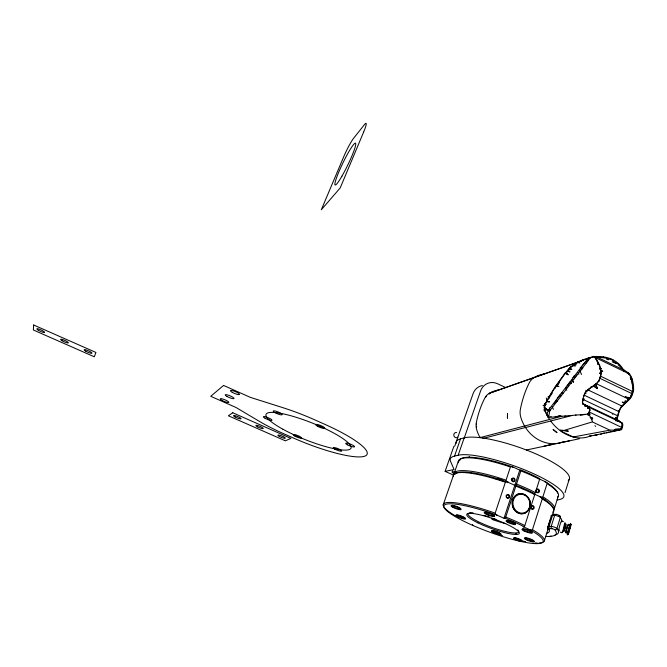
<?xml version="1.0" encoding="UTF-8"?>
<svg xmlns="http://www.w3.org/2000/svg" width="667" height="667" viewBox="0 0 667 667"><rect width="100%" height="100%" fill="white"/><g stroke="black" fill="none" stroke-linecap="round" stroke-linejoin="round"><path stroke-width="1" d="M631.574 379.531L631.574 380.148L630.874 379.098L631.574 379.531L631.891 381.824L631.424 380.89M570.268 524.721L570.669 523.695L570.627 524.621M586.201 405.736L585.951 406.128L588.052 406.411L584.784 405.628L584.5 404.694L583.058 404.452L582.866 403.035M476.371 424.254L476.38 423.762M564.449 373.153L564.099 374.912L557.02 384.984L556.436 385.009L555.344 388.169L554.477 388.427L549.666 396.148L548.816 396.557L549.683 396.923L545.714 403.018L545.489 403.835L546.065 404.227L544.389 405.011M545.489 403.835L544.756 403.71L545.247 405.336L544.13 407.02L545.264 407.229L544.539 407.529M590.053 417.675L592.746 418.226L590.537 417.125L588.377 413.682L587.36 413.99M590.337 409.821L588.377 413.682L590.387 414.274M592.554 421.669L591.02 418.484M568.034 524.554L566.366 528.814M554.477 388.427L554.594 387.344L555.369 387.227M622.378 368.876L618.993 365.483L619.093 364.782L614.374 361.973L613.181 360.972L613.29 360.33A21.677 16.333 -3.5 0 0 610.955 359.196L610.555 359.246M570.477 524.187L570.635 523.72M618.993 365.483L619.093 364.782M600.867 372.978L599.841 373.337L600.692 371.811L601.551 372.62L600.867 372.978L601.059 374.054L598.999 380.724L595.631 384.626L597.407 388.636L593.488 386.218L591.112 387.677M570.052 527.122C572.686 518.834 568.551 531.657 568.026 533.942M575.129 363.098L574.504 364.691L572.986 365.007L572.436 366.3L570.135 367.55L566.016 373.245L564.54 373.653M593.488 386.218L593.613 385.493L595.631 384.626M568.884 524.604C568.976 521.477 564.832 536.168 566.55 532.675M600.692 371.811L600.617 370.21L601.284 369.918M613.181 360.972L613.09 360.472M549.566 419.468L548.241 417.4L548.616 415.341M615.741 417.625L616.05 420.785L617.067 418.084L615.741 417.625L617.175 419.209L616.05 420.785L616.975 417.309M584.167 398.816L582.658 400.584L583.141 398.507M578.139 361.931L576.672 362.681A27.097 23.037 -15 0 0 568.142 369.693L564.999 373.47A202.826 161.814 -17.7 0 0 546.431 401.567A27.864 23.537 -12.9 0 0 544.155 407.745L549.758 410.889A1.151 0.55 11.4 0 1 548.257 410.814L544.239 408.938L544.856 410.664A37.527 28.731 53.7 0 0 547.324 415.816L548.616 417.075L549.758 410.889L590.52 357.504L588.086 358.171A45.214 38.177 -14.9 0 0 578.147 361.939L489.286 393.313A14.265 12.84 68.5 0 0 484.692 398.299L483.333 401.092A97.174 85.418 71.8 0 0 476.38 422.361A14.391 12.981 70.3 0 0 476.722 429.765A31.949 28.673 69.9 0 0 480.098 437.619L561.864 416.258L588.319 414.09A6.003 2.876 -63 0 0 588.686 407.229L583.317 403.944A5.936 2.81 -62.6 0 1 582.833 399.341L584.15 395.156A5.928 2.801 -62.5 0 1 587.735 389.811L596.24 383.683A5.945 2.81 -62 0 0 599.866 378.306L600.542 376.18A5.928 2.801 -61.9 0 0 600.925 373.345A66.308 30.399 -63.4 0 0 594.764 357.312M565.308 523.428C564.449 518.909 563.448 536.31 560.388 532.074M548.949 524.57L549.274 523.161M565.991 530.732L566.383 529.123M589.878 435.893L589.37 436.351A36.552 27.997 53.7 0 1 573.578 437.118L561.13 431.316A36.251 27.764 53.7 0 1 550.667 421.002M567.934 525.171L567.792 525.829M561.664 521.861L561.739 521.094L563.448 521.619M570.527 525.129L570.393 525.721M617.342 421.202L617.2 419.626L617.342 421.202L618.834 420.885L619.143 421.811M570.252 525.371L569.935 526.705M568.026 532.058L567.567 534.717L568.101 533.433M570.427 526.08L569.943 527.505M571.152 524.42L568.342 534.309M598.124 362.873L598.683 363.573L597.699 364.44L597.865 361.998L597.082 361.647L596.531 359.521L595.573 359.188L595.189 357.345M565.483 526.563L565.749 524.937L564.749 527.655M582.483 402.668L582.733 401.676M564.899 525.204L564.615 526.28M568.009 531.657L569.268 527.247M565.591 526.563C567.667 517.284 561.614 537.135 564.607 529.873M568.417 530.532L567.275 534.584L570.427 523.687M569.743 527.455L569.301 529.048M570.052 527.539L568.309 533.191M617.133 416.992L619.109 410.58L618.326 411.231L619.109 410.58M584.784 405.628L584.634 406.186L585.501 405.586M566.441 528.914L565.549 532.641L565.975 531.882M569.943 527.939L569.36 529.965M565.274 527.364L565.149 527.789M566.283 529.123L566.558 528.489M568.426 530.09L569.026 528.039M549.416 522.636L549.942 521.019M564.682 527.872L564.065 530.715L564.465 529.915M564.407 527.03L563.94 528.614M472.636 524.545L472.736 525.404M565.257 527.772L565.074 528.397M565.091 528.006L564.974 528.706M566.625 528.272L567.384 525.996M569.176 529.456L568.576 531.416M622.328 427.605A5.961 2.218 -66.4 0 0 622.169 423.02L618.067 420.335A5.895 2.168 -66.1 0 1 617.917 415.916L619.176 411.739A5.886 2.159 -66 0 1 622.303 406.22L629.39 399.483A5.903 2.176 -65.6 0 0 632.549 393.93L633.2 391.804A5.886 2.168 -65.5 0 0 633.65 389.019A65.833 23.428 -66.6 0 0 629.556 374.07L628.923 373.262A44.239 7.087 29.7 0 0 624.454 370.302L596.04 356.612A44.28 6.995 29.9 0 0 593.913 356.403L588.086 358.171L548.674 409.846A1.126 0.425 -65.1 0 0 548.257 410.814C542.938 421.652 557.253 415.182 561.864 416.258M569.134 530.332L568.234 534.509L567.709 534.726M565.032 492.705L569.134 479.498M554.502 508.204L558.529 495.314M544.372 540.879L548.307 528.272M552.251 515.658L553.768 510.805M557.529 498.841L557.187 499.933A58.271 12.631 19.4 0 0 532.966 473.428A58.271 12.631 19.4 0 0 458.162 455.244L454.519 456.095A57.754 12.423 19.5 0 0 450.6 461.489L454.077 469.535L445.114 471.352L453.877 446.331M602.134 357.562L603.335 357.178L608.512 359.146L610.939 359.238A15.95 7.412 38.5 0 0 613.281 360.372M546.306 533.425A55.428 10.263 19.7 0 0 548.949 529.164A1.734 1.701 9.7 0 1 547.807 527.038L551.217 516.133A8.271 1.617 19 0 1 552.493 515.374A1.751 1.467 83.7 0 1 554.377 514.415L556.995 514.49L559.179 515.408A62.298 12.314 19.6 0 1 560.047 516.717M569.251 527.672L569.743 525.813M559.221 529.998C557.287 536.001 560.238 521.21 561.722 521.069M631.932 382.783L632.291 383.508L632.016 381.257M589.144 358.588L582.608 360.047M524.179 526.563A1.134 0.45 -67.9 0 0 524.821 525.563L534.709 494.622A1.117 0.442 -67.1 0 0 534.801 493.939M534.709 493.605A1.117 0.442 -67.1 0 0 535.376 492.588L539.595 479.373A52.976 11.431 19.4 0 0 520.835 470.869A1.117 0.417 -66.6 0 0 520.935 470.21M574.195 363.915L583.008 360.055M579.198 361.873L580.24 361.422M583.817 396.365L584.525 394.214M570.627 367.075L571.527 366.692M575.554 363.39L576.538 363.031M547.157 415.091L545.431 411.414L544.139 410.222L544.522 408.237L546.423 408.563M531.516 530.132A6.753 5.986 77.8 0 1 529.581 529.556A52.651 9.238 19.9 0 1 516.275 540.378A52.651 9.238 19.9 0 1 444.831 508.704A52.651 9.238 19.9 0 1 497.432 515.333L504.01 518.251L519.76 470.102L520.685 469.935A51.901 11.247 19.4 0 1 539.42 478.439L538.461 478.589M505.127 518.076A1.134 0.434 -67.7 0 0 505.736 517.092L515.849 486.126A1.126 0.425 -67 0 0 515.95 485.443M515.883 485.092A1.126 0.425 -66.9 0 0 516.525 484.084L520.835 470.869M569.501 526.905L570.06 524.929M599.525 364.849L600.4 367.667L599.925 368.909L600.617 370.21M575.879 376.038L576.83 374.804M568.459 531.782L567.909 533.333M631.924 379.114L631.574 380.148L630.682 378.673L631.924 379.114L631.14 377.972M563.482 530.057L563.256 530.699M468.893 457.562L469.268 456.478M452.334 471.777L452.685 470.76M458.162 455.244L464.207 437.869A57.954 13.457 19.2 0 1 531.441 452.018A57.954 13.457 19.2 0 1 568.226 480.624M464.09 438.419L480.59 390.97A14.524 13.073 67.7 0 1 497.607 383.767L505.995 387.694M443.247 504.694L453.535 475.054M454.01 473.753L458.337 461.289M631.382 396.173L631.741 395.147L630.849 395.956L631.382 396.173L630.548 397.549L629.49 397.966L625.254 397.04L629.623 398.716L630.548 397.549M454.519 456.095L460.53 438.861L464.207 437.869M454.727 446.115L473.061 393.688A14.282 12.898 67.8 0 1 482.408 385.543M569.96 525.529L570.335 524.262M624.629 403.568L624.837 403.001L620.635 407.679M621.936 424.004L621.285 429.156L611.914 431.716M583.016 400.942L583.283 400.258M618.959 410.78L619.243 410.088M550.108 520.593L550.617 519.551M562.773 531.983L562.398 532.691M567.642 534L567.592 534.726M567.834 534.109L567.384 534.509M630.849 395.956L632.791 389.903L632.566 386.435M624.345 403.477L629.623 398.716M587.519 406.92L589.52 407.62M485.443 397.515L486.418 396.065M619.668 409.33L620.327 408.221M595.022 356.778L594.08 356.912L594.772 357.195M550.984 395.097L551.367 394.514M558.187 384.551L558.579 383.967M559.038 383.292L559.438 382.7M551.817 393.847L552.226 393.263M628.723 374.32L627.955 372.728L627.088 373.003M601.134 368.859L601.484 368.376L599.925 368.909M589.603 410.93L589.411 407.987L587.744 408.246L588.594 407.22M480.098 437.619L480.482 437.168M591.079 386.727L589.803 388.728L587.752 389.503L588.919 389.836L586.793 390.704L586.818 391.687L585.876 391.888L584.884 393.197L586.043 393.447L585.368 393.738M621.536 405.828L621.127 406.261L622.136 405.828M556.787 401.834L557.27 401.376M581.474 369.626L581.966 369.159M618.968 421.361L618.643 420.96L621.652 423.103M573.72 379.164L571.727 380.457L573.495 382.083L571.727 380.457M582.374 368.334L582.891 367.909M601.492 372.069L599.841 373.337L601.551 372.62M599.124 357.27L604.36 357.862L603.31 357.254M604.227 432.925L600.659 434.217M560.58 396.04L561.147 395.631M591.537 435.768L591.412 435.709M574.345 377.689L574.946 377.264M585.401 363.648L585.985 363.248M567.242 385.676L567.867 385.259M557.329 398.157L557.954 397.749M584.492 405.294L585.059 404.927L584.5 404.694M582.658 400.584L583.817 399.833M553.593 403.894L554.219 403.502M619.168 430.032L621.602 428.873M589.436 436.326L590.879 435.893M582.041 365.891L582.716 365.499M586.326 362.348L586.935 361.998L585.701 361.856M618.092 429.373L616.466 430.082L618.092 429.373L619.968 429.748M568.151 384.425L568.826 384.059M554.502 402.651L555.144 402.309M587.218 361.097L587.877 360.764M628.923 373.262L628.064 373.695M597.991 363.398L598.674 363.056M549.683 410.43L550.258 410.147L547.574 409.771M562.381 393.505L562.998 393.205L561.772 393.021M624.095 404.11L623.145 404.561L623.645 404.802M583.058 404.452L584.075 404.335M629.49 397.966L630.132 397.674M568.042 386.476L568.709 386.176M581.09 367.133L580.198 367.517L581.807 367.767L580.99 368.001M566.175 387.752L566.867 387.46M588.027 415.399L588.786 415.091M544.139 410.222L545.231 409.796L545.398 411.522M549.241 408.146L550.033 407.845M573.745 376.188L574.57 375.871M583.892 363.448L584.751 363.123M596.406 435.076L597.599 434.642L594.355 435.409M572.828 377.414L573.645 377.113M614.29 429.94L615.057 429.665M560.013 394.53L560.847 394.239M587.744 408.246L589.628 407.579M576.672 362.681L489.286 393.313L489.328 394.122M559.121 395.739L559.921 395.464M609.063 432.033L606.253 432.866M565.483 416.083L564.374 416.433M582.975 364.641L583.8 364.374M550.725 416.742L551.167 416.6M558.212 396.94L559.021 396.682M569.985 381.966L570.81 381.707M611.998 431.349L610.338 431.799M569.076 383.183L571.269 383.525L569.893 382.95M613.623 430.89L614.182 430.732M556.286 400.217L557.095 400M482.916 438.477L572.044 415.499M555.211 417.183L560.23 415.491M628.597 399.533L627.489 399.8L628.047 400.067M555.378 401.426L556.186 401.234M580.348 415.274L585.468 414.415M569.518 440.779L561.356 442.546M526.388 450.017L579.331 438.753M543.83 446.248L551.534 444.614M547.632 445.448L549.558 445.039M591.037 357.737L588.986 358.012M548.066 417.1L549.033 417.217M575.496 415.057L576.113 414.932M568.151 369.952L571.769 369.351L569.693 368.334M591.821 357.329L592.579 357.22M586.451 358.746L588.186 359.688M533.592 493.788L534.542 493.663A52.134 10.614 19.5 0 0 515.708 485.176L514.782 485.309L508.221 482.358M610.172 430.132L615.858 430.123M494.981 518.776L491.946 519.026A3.01 1.134 64.2 0 0 492.971 519.685A24.095 4.394 19.8 0 0 505.778 523.628M504.01 518.251L504.919 518.176A52.651 9.238 19.9 0 1 523.995 526.63L523.053 526.688L529.573 529.581M593.905 356.57L594.33 356.537M492.963 519.651L496.031 519.401M573.745 364.916L576.205 364.724L574.504 364.691M568.776 369.568L571.769 369.351L569.126 368.759M626.088 401.734L624.954 401.2L625.829 401.134M596.848 356.77L595.264 356.887A37.185 31.491 -15.1 0 0 589.645 357.795M624.954 401.2L626.638 401.217M546.481 401.767L549.641 401.859L547.082 401.409M548.949 529.164A6.528 1.209 19.2 0 1 549.95 528.623L552.559 528.739L554.752 529.665A1.726 1.684 -32.8 0 0 556.903 528.497L560.313 517.492A1.726 1.676 -28.7 0 0 559.179 515.408M573.453 365.925L575.346 366.016M556.937 386.41L558.879 386.552L556.436 385.009M601.392 371.035L602.826 371.144L600.492 370.91M630.157 377.497L631.641 378.239M549.383 396.29L550.158 396.381L549.666 396.148M625.254 397.04L628.181 397.424M562.798 430.365L568.376 431.174L560.222 429.99M625.137 402.626L622.186 402.143L624.52 403.101M587.71 406.562L585.951 406.128M579.948 371.419L579.673 369.985L580.757 370.268M567.192 371.144L570.043 371.886L567.859 370.794M624.696 370.619L622.978 369.36M544.756 403.71L546.065 404.227M616.758 429.473L617.417 429.748M534.517 494.197L540.17 496.748M565.216 373.487L568.101 374.746L566.233 372.336M445.114 471.352L453.593 475.146M519.76 470.102L513.298 467.167A51.901 11.247 19.4 0 0 460.238 459.421M539.378 478.998L544.872 481.491A51.901 11.247 19.4 0 1 557.712 493.063M540.037 496.69L540.103 496.715A52.134 10.614 19.5 0 1 553.043 507.962M588.686 407.229L622.178 423.02M589.186 412.006L622.303 427.697A5.945 2.209 -66.4 0 1 621.527 429.706L589.753 436.201M584.15 395.156L619.176 411.739M582.841 399.341L617.917 415.916M583.317 403.944L618.067 420.335M587.735 389.803L622.303 406.22M596.24 383.683L629.39 399.483M616.108 363.607L612.206 361.731M600.542 376.18L633.2 391.804M599.866 378.306L632.549 393.93M629.556 374.062L594.772 357.312L593.913 356.395M606.336 358.896L608.296 359.846M591.779 419.368L592.321 419.643M548.616 417.075L547.832 416.542A1.359 0.642 62.3 0 1 547.515 416.133L547.374 415.9M598.999 380.724L599.55 381.007M582.925 360.305L583.567 360.672M581.049 361.089L581.699 361.472M588.819 413.457L589.361 413.773M612.281 413.873L612.823 414.199M579.906 363.14L578.064 361.831M577.364 362.656L577.981 363.056M628.931 374.029L630.707 376.538L631.032 378.164M566.016 373.245L568.101 374.746M593.613 385.493L597.407 388.636L595.839 383.917M624.62 371.202L623.462 370.135L623.637 370.552M589.169 406.195L590.162 407.212M617.117 419.66L617.55 420.152L617.175 419.209M617.067 418.084L616.633 417.509M548.032 396.798L549.099 398.282M585.826 390.287L586.818 391.687M577.797 372.478L578.948 374.145M565.933 388.669L566.775 390.27M547.549 415.925L548.249 417.375M552.143 406.645L553.435 409.321M579.673 369.985L581.507 374.52M546.306 398.041L547.299 400.55L547.257 399.366M632.433 383.05L632.991 388.136M632.174 383.758L632.416 385.301M615.958 418.126L616.05 420.785M490.203 393.613L490.187 392.796A31.966 28.681 69.8 0 1 498.799 389.912M620.644 428.756A22.461 8.312 1.8 0 1 615.549 429.048M595.656 426.355A22.311 0.892 59.5 0 1 594.939 425.654M596.848 356.595A30.198 25.629 -15.3 0 1 623.161 369.268M623.637 370.552A37.202 31.591 -14.8 0 1 623.912 371.094M535.009 377.063A35.034 30.899 68.8 0 1 544.497 373.929M534.05 377.622A15.633 13.832 67.5 0 0 529.131 383.041L527.689 386.085A106.445 91.829 70.8 0 0 520.385 409.305A15.775 13.999 69.2 0 0 520.835 417.4A35.043 30.915 68.9 0 0 563.231 441.871M457.87 437.16A2.651 2.418 71.3 0 1 453.877 435.726A2.651 2.418 71.3 0 1 456.637 432.575M454.802 474.562A52.134 10.614 19.5 0 1 508.279 482.383M552.751 512.114A53.218 10.789 19.6 0 0 542.246 498.849L532.466 529.681A53.71 9.471 19.8 0 1 538.953 542.988M453.368 476.53A53.218 10.789 19.6 0 1 505.378 482.249L495.172 513.14A53.71 9.471 19.8 0 0 447.941 502.484A53.71 9.471 19.8 0 0 455.936 516.183M515.849 486.126A53.218 10.789 19.6 0 1 534.709 494.622M551.217 516.133A1.726 1.684 5.6 0 1 553.243 514.991M547.807 527.038A8.296 1.551 19.1 0 1 549.066 526.33L551.217 526.38A3.335 0.625 19.1 0 1 554.402 527.163A3.335 0.625 19.1 0 1 556.903 528.497A64.257 11.998 19.7 0 1 555.077 534.992M549.95 528.623A1.759 1.476 84.4 0 1 549.066 526.33L552.493 515.374L554.644 515.391A3.318 0.65 19 0 1 557.829 516.15A3.318 0.65 19 0 1 560.313 517.492A64.04 12.565 19.6 0 1 561.872 521.127M552.101 528.681A1.768 1.476 84.3 0 1 551.217 526.38L554.644 515.391A1.759 1.476 83.6 0 1 556.536 514.432M554.752 529.665A62.565 11.589 19.7 0 1 545.398 536.393M549.058 528.748A1.784 1.667 53.9 0 1 547.941 526.496M548.191 528.031A53.677 10.022 19.7 0 1 547.39 530.307M550.959 535.926A1.709 1.501 78.2 0 1 549.241 536.435M552.068 515.383A1.759 1.542 76.8 0 1 554.044 514.432M553.468 514.574A6.503 1.284 19 0 1 554.377 514.415M548.791 525.237A3.76 0.584 -74.5 0 1 548.974 524.187M549.416 522.419A3.76 0.584 -74.5 0 1 549.983 520.727M550.392 519.826A3.76 0.584 -74.5 0 1 550.717 519.351M529.815 500.917A10.122 8.954 87.2 0 0 529.456 499.825A10.038 9.288 78.3 0 0 517.3 494.297M530.04 500.834A10.005 8.688 86.5 0 1 526.071 512.498M517.35 494.43A10.18 9.421 73.3 0 0 516.391 494.931A10.097 9.121 65.6 0 0 512.823 506.42M537.21 543.005A53.71 9.471 19.8 0 1 535.242 542.921M525.496 541.587A53.71 9.471 19.8 0 1 522.653 541.02M516.583 539.62A53.71 9.471 19.8 0 1 514.999 539.219M502.468 535.626A53.71 9.471 19.8 0 1 493.772 532.75M505.736 517.092A53.71 9.471 19.8 0 1 524.812 525.563M497.44 515.308A6.778 6.078 77.5 0 1 495.648 514.224A1.959 1.759 77.9 0 1 495.181 513.54M540.07 496.94A4.369 3.869 76 0 1 542.371 498.424M532.241 529.982A1.951 1.726 78.2 0 1 531.516 530.082M505.528 481.832A4.386 3.927 75.4 0 1 508.112 482.549M541.829 498.424A8.796 1.818 19.1 0 1 545.423 500.684M494.389 478.497A8.796 1.859 19.5 0 1 503.802 481.299M489.136 516.208A9.121 8.621 -47.4 0 1 483.984 515.283M517.625 529.915A26.83 4.727 19.8 0 1 494.606 528.339A26.83 4.727 19.8 0 1 468.559 513.29M469.551 512.915A26.83 4.727 19.8 0 1 473.136 512.84M516.608 534.417A1.076 0.959 79 0 1 516.016 533.025M470.252 512.815A1.084 0.975 78.7 0 1 468.993 513.398M526.038 512.431A10.172 8.604 78.4 0 1 525.179 512.94M525.154 512.898A10.063 8.546 74.8 0 1 513.09 507.57M513.14 507.545A10.213 9.096 66.2 0 1 512.698 506.461M454.661 473.778A4.052 0.834 20.1 0 1 452.034 471.961A4.052 0.834 20.1 0 1 455.177 472.244M456.145 443.347A57.437 13.24 19.3 0 1 460.53 438.861M523.136 489.053A4.419 0.934 19.3 0 1 523.703 489.303M459.621 460.947A51.901 11.247 19.4 0 1 459.805 460.138M510.555 466.608A4.461 3.994 74.1 0 1 513.181 467.367M544.839 481.724A4.444 3.927 74.8 0 1 547.198 483.225M557.579 497.182A52.976 11.431 19.4 0 0 547.073 483.642L542.896 496.815A53.185 10.88 19.5 0 1 553.585 509.972M458.471 462.723A52.976 11.431 19.4 0 1 510.405 467.017L506.053 480.207A53.185 10.88 19.5 0 0 453.994 474.262M542.755 497.215A4.252 3.76 75.3 0 1 540.27 496.556M516.516 484.084A53.185 10.88 19.5 0 1 535.368 492.588M539.678 478.714A1.109 0.442 -66.7 0 1 539.595 479.373M508.187 482.099A4.269 3.819 74.7 0 1 505.928 480.624M491.904 518.793A2.585 0.95 -67.7 0 1 491.954 517.926M498.591 478.956A8.246 1.743 19.5 0 1 503.201 480.59M535.926 490.72A1.351 1.201 75.3 0 1 535.918 491.954M511.239 479.231A1.359 1.217 74.9 0 1 511.772 480.54M542.688 498.416A8.246 1.709 19.1 0 1 545.431 500.625M507.512 413.657L507.437 418.117L507.512 413.657M33.642 324.996L33.35 329.982L94.305 356.795L95.915 352.443L33.642 324.996M476.605 426.305L476.471 427.547L476.605 426.305M363.615 132.124L340.195 187.952L321.302 209.78L343.705 156.795A15.85 1.759 -64 0 1 353.618 138.252L364.465 124.621A16.4 1.876 -63.9 0 1 363.615 132.124M223.562 385.443L210.73 396.306L236.001 407.47L259.088 421.202A63.023 12.44 21.8 0 0 284.484 434.075L293.555 438.077A62.923 12.398 21.7 0 0 365.149 456.02A62.923 12.398 21.7 0 0 324.887 424.362L314.832 419.877A63.023 12.44 21.8 0 0 282.8 407.654L250.458 397.407L223.562 385.443M232.775 412.765L228.372 415.774L285.343 440.829L290.895 438.386L232.775 412.765M562.948 430.749L561.13 431.316L561.522 431.591A35.785 27.422 53.7 0 0 573.145 436.985L609.896 430.165L592.321 421.919L562.948 430.749M544.739 405.811L543.205 405.319L544.739 405.811M556.895 432.6L553.185 429.523L556.895 432.6M38.403 330.298A4.294 0.775 24.4 0 0 44.572 332.383A4.294 0.775 24.4 0 0 39.045 329.123A4.294 0.775 24.4 0 0 38.403 330.298M62.148 340.754A4.252 0.775 24.2 0 0 68.334 342.846A4.252 0.775 24.2 0 0 62.931 339.645A4.252 0.775 24.2 0 0 62.148 340.754M85.701 351.125A4.21 0.767 24 0 0 91.904 353.227A4.21 0.767 24 0 0 86.627 350.075A4.21 0.767 24 0 0 85.701 351.125M282.95 429.256A45.723 9.005 21.7 0 0 350.825 448.516A45.723 9.005 21.7 0 0 291.779 416A45.723 9.005 21.7 0 0 282.95 429.256M512.523 500.392A10.088 8.979 76.6 0 0 523.337 513.582A10.088 8.979 76.6 0 0 527.747 497.19A10.088 8.979 76.6 0 0 512.523 500.392M531.057 506.92A1.367 1.217 76.6 0 0 532.441 508.788A1.367 1.217 76.6 0 0 533.141 506.603A1.367 1.217 76.6 0 0 531.057 506.92M530.807 506.77A1.926 1.709 76.6 0 0 532.858 509.305A1.926 1.709 76.6 0 0 533.7 506.17A1.926 1.709 76.6 0 0 530.807 506.77M506.47 496.015A1.376 1.226 76.3 0 0 507.979 497.782A1.376 1.226 76.3 0 0 508.537 495.531A1.376 1.226 76.3 0 0 506.47 496.015M506.228 495.764A1.934 1.726 76.3 0 0 508.287 498.307A1.934 1.726 76.3 0 0 509.163 495.172A1.934 1.726 76.3 0 0 506.228 495.764M524.137 531.032A5.553 0.992 19.5 0 0 532.316 533.033A5.553 0.992 19.5 0 0 524.787 529.448A5.553 0.992 19.5 0 0 524.137 531.032M524.596 530.54A5.002 0.892 19.5 0 0 531.949 532.333A5.002 0.892 19.5 0 0 525.179 529.106A5.002 0.892 19.5 0 0 524.596 530.54M486.268 514.257A5.553 1.009 19.8 0 0 494.572 516.4A5.553 1.009 19.8 0 0 487.277 512.765A5.553 1.009 19.8 0 0 486.268 514.257M486.743 513.765A5.002 0.909 19.8 0 0 494.222 515.691A5.002 0.909 19.8 0 0 487.652 512.414A5.002 0.909 19.8 0 0 486.743 513.765M453.16 507.495A5.369 0.959 20.2 0 0 461.072 509.546A5.369 0.959 20.2 0 0 453.877 505.986A5.369 0.959 20.2 0 0 453.16 507.495M453.618 507.02A4.836 0.867 20.2 0 0 460.739 508.863A4.836 0.867 20.2 0 0 454.26 505.653A4.836 0.867 20.2 0 0 453.618 507.02M457.812 516.917A5.194 0.892 20.2 0 0 465.483 518.943A5.194 0.892 20.2 0 0 458.537 515.533A5.194 0.892 20.2 0 0 457.812 516.917M493.288 532.516A5.194 0.875 19.9 0 0 501.067 534.601A5.194 0.875 19.9 0 0 494.28 531.266A5.194 0.875 19.9 0 0 493.288 532.516M493.738 532.066A4.669 0.792 19.9 0 0 500.742 533.942A4.669 0.792 19.9 0 0 494.631 530.932A4.669 0.792 19.9 0 0 493.738 532.066M526.438 539.836A5.369 0.925 19.5 0 0 534.342 541.821A5.369 0.925 19.5 0 0 527.088 538.377A5.369 0.925 19.5 0 0 526.438 539.836M526.88 539.361A4.827 0.834 19.5 0 0 533.992 541.137A4.827 0.834 19.5 0 0 527.464 538.044A4.827 0.834 19.5 0 0 526.88 539.361M508.521 522.036A4.469 0.809 19.6 0 0 515.132 523.678A4.469 0.809 19.6 0 0 509.138 520.769A4.469 0.809 19.6 0 0 508.521 522.036M507.979 522.503A5.028 0.909 19.6 0 0 515.483 524.395A5.028 0.909 19.6 0 0 508.821 521.127A5.028 0.909 19.6 0 0 507.979 522.503M515.408 539.561A4.627 0.784 19.7 0 0 522.178 541.262A4.627 0.784 19.7 0 0 515.883 538.294A4.627 0.784 19.7 0 0 515.408 539.561M515.841 539.094A4.094 0.692 19.7 0 0 521.836 540.595A4.094 0.692 19.7 0 0 516.258 537.961A4.094 0.692 19.7 0 0 515.841 539.094M477.939 522.87A27.914 4.894 19.9 0 0 519.268 533.492A27.914 4.894 19.9 0 0 481.983 515.316A27.914 4.894 19.9 0 0 477.939 522.87M513.373 500.108A9.53 8.488 76.5 0 0 523.045 513.081A9.53 8.488 76.5 0 0 527.914 497.882A9.53 8.488 76.5 0 0 513.373 500.108M458.262 516.458A4.677 0.809 20.2 0 0 465.157 518.276A4.677 0.809 20.2 0 0 458.913 515.207A4.677 0.809 20.2 0 0 458.262 516.458M536.093 490.237A1.918 1.693 75.2 0 0 538.136 492.755A1.918 1.693 75.2 0 0 538.978 489.653A1.918 1.693 75.2 0 0 536.093 490.237M536.318 490.495A1.359 1.209 75.2 0 0 537.81 492.238A1.359 1.209 75.2 0 0 538.352 490.012A1.359 1.209 75.2 0 0 536.318 490.495M511.664 479.214A1.918 1.718 74.8 0 0 513.715 481.741A1.918 1.718 74.8 0 0 514.582 478.639A1.918 1.718 74.8 0 0 511.664 479.214M511.906 479.473A1.367 1.217 74.8 0 0 513.407 481.224A1.367 1.217 74.8 0 0 513.965 479.006A1.367 1.217 74.8 0 0 511.906 479.473M232.299 392.338A4.886 0.992 22.6 0 0 239.486 394.447A4.886 0.992 22.6 0 0 233.2 390.845A4.886 0.992 22.6 0 0 232.299 392.338M227.013 396.456A4.761 0.942 22.6 0 0 234.009 398.524A4.761 0.942 22.6 0 0 227.856 395.031A4.761 0.942 22.6 0 0 227.013 396.456M221.986 400.375A4.644 0.9 22.6 0 0 228.798 402.401A4.644 0.9 22.6 0 0 222.77 399.016A4.644 0.9 22.6 0 0 221.986 400.375M274.979 412.623A4.811 0.967 22.1 0 0 282.149 414.707A4.811 0.967 22.1 0 0 276.03 411.231A4.811 0.967 22.1 0 0 274.979 412.623M265.099 418.251A4.627 0.9 22.2 0 0 271.961 420.277A4.627 0.9 22.2 0 0 266.041 416.95A4.627 0.9 22.2 0 0 265.099 418.251M295.056 436.21A4.502 0.85 21.8 0 0 301.626 438.052A4.502 0.85 21.8 0 0 295.648 434.851A4.502 0.85 21.8 0 0 295.056 436.21M317.534 426.271A4.877 1 21.6 0 0 324.729 428.222A4.877 1 21.6 0 0 318.342 424.729A4.877 1 21.6 0 0 317.534 426.271M347.44 444.831A4.752 0.942 21.3 0 0 354.552 446.798A4.752 0.942 21.3 0 0 348.449 443.472A4.752 0.942 21.3 0 0 347.44 444.831M334.917 449.158A4.569 0.875 21.4 0 0 341.704 451.067A4.569 0.875 21.4 0 0 335.793 447.874A4.569 0.875 21.4 0 0 334.917 449.158M341.921 176.18A23.203 2.643 -64.1 0 0 355.553 143.247A23.203 2.643 -64.1 0 0 338.502 172.728A23.203 2.643 -64.1 0 0 341.921 176.18M235.034 416.925A4.027 0.742 22.4 0 0 241.02 418.768A4.027 0.742 22.4 0 0 235.893 415.883A4.027 0.742 22.4 0 0 235.034 416.925M257.42 426.805A4.01 0.742 22.2 0 0 263.248 428.497A4.01 0.742 22.2 0 0 257.946 425.629A4.01 0.742 22.2 0 0 257.42 426.805M279.415 436.485A3.994 0.734 21.9 0 0 285.284 438.194A3.994 0.734 21.9 0 0 280.073 435.376A3.994 0.734 21.9 0 0 279.415 436.485"/></g></svg>
